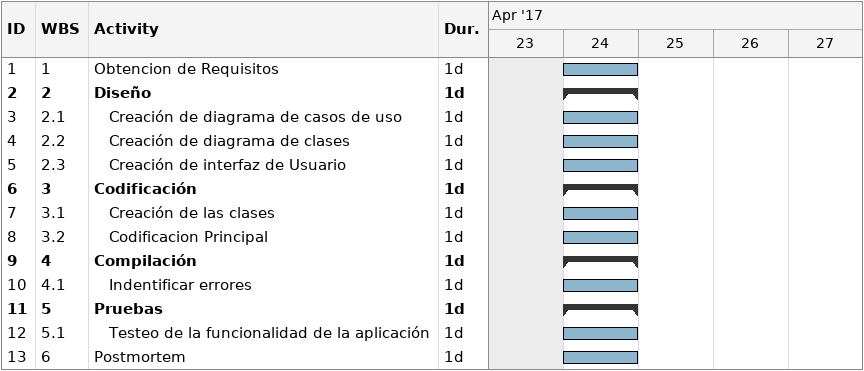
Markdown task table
| ID | WBS | Task | Duration | Start | Finish |
|---|---|---|---|---|---|
| 1 | 1 | Obtencion de Requisitos | 1d | 2017-04-24 | 2017-04-24 |
| 2 | 2 | **Diseño** | 1d | 2017-04-24 | 2017-04-24 |
| 3 | 2.1 | Creación de diagrama de casos de uso | 1d | 2017-04-24 | 2017-04-24 |
| 4 | 2.2 | Creación de diagrama de clases | 1d | 2017-04-24 | 2017-04-24 |
| 5 | 2.3 | Creación de interfaz de Usuario | 1d | 2017-04-24 | 2017-04-24 |
| 6 | 3 | **Codificación** | 1d | 2017-04-24 | 2017-04-24 |
| 7 | 3.1 | Creación de las clases | 1d | 2017-04-24 | 2017-04-24 |
| 8 | 3.2 | Codificacion Principal | 1d | 2017-04-24 | 2017-04-24 |
| 9 | 4 | **Compilación** | 1d | 2017-04-24 | 2017-04-24 |
| 10 | 4.1 | Indentificar errores | 1d | 2017-04-24 | 2017-04-24 |
| 11 | 5 | **Pruebas** | 1d | 2017-04-24 | 2017-04-24 |
| 12 | 5.1 | Testeo de la funcionalidad de la aplicación | 1d | 2017-04-24 | 2017-04-24 |
| 13 | 6 | Postmortem | 1d | 2017-04-24 | 2017-04-24 |
